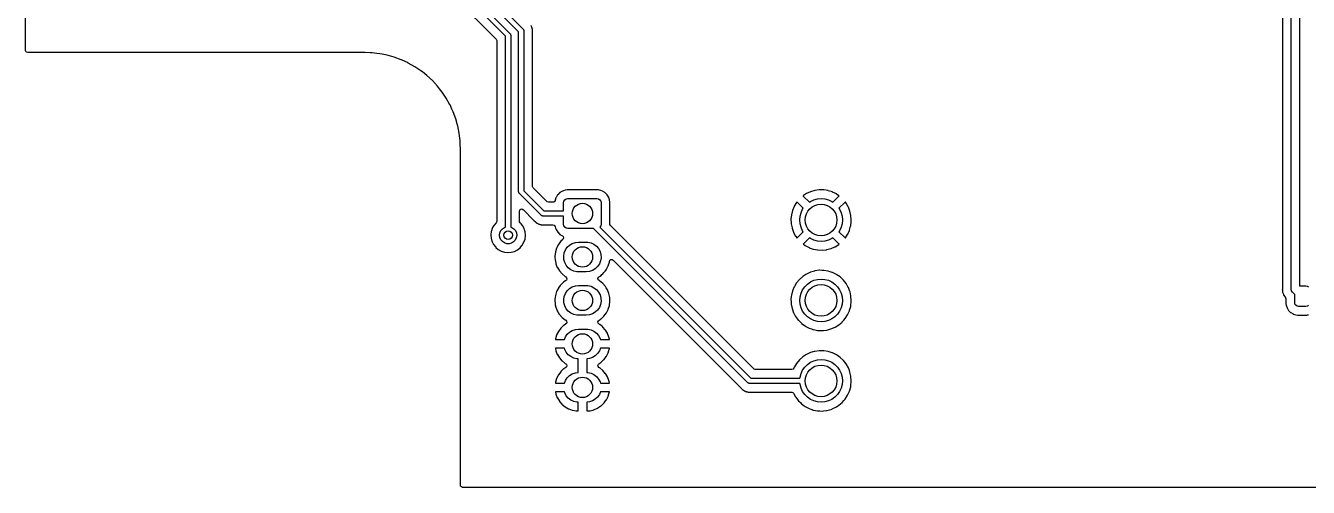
# Model space of a CAD drawing. Extents: x 64 to 233, y -134 to -59.
# Drawn here: x 64 to 139, y -134.1 to -107.1 of the extents above; entities that cross this region are included whole.
import ezdxf

# ---------------------------------------------------------------- set-up
doc = ezdxf.new("R2010")
doc.units = 0
doc.layers.add('BLACK', color=7, linetype='CONTINUOUS')

msp = doc.modelspace()

# ---------------------------------------------------------------- linework, layer by layer
at = {"layer": 'BLACK', "linetype": 'CONTINUOUS'}
for p, q in [((64.0085, -108.585), (64.0085, -59.0545)), ((137.951, -122.538), (137.951, -87.465)), ((138.451, -87.3614), (138.451, -122.336)), ((85.748, -101.03), (92.3081, -107.59)), ((86.764, -101.03), (93.0701, -107.336)), ((92.052, -107.758), (85.4919, -101.198)), ((92.814, -107.504), (86.5079, -101.198)), ((88.3489, -104.774), (91.5066, -107.932)), ((137.443, -104.94), (137.443, -122.471)), ((93.5535, -107.142), (93.5456, -107.122)), ((93.5622, -107.16), (93.5535, -107.142)), ((93.5731, -107.178), (93.5622, -107.16)), ((93.586, -107.223), (93.5731, -107.178)), ((92.052, -118.908), (92.052, -107.758)), ((92.3081, -107.59), (92.3179, -107.607)), ((92.3179, -107.607), (92.3319, -107.621)), ((92.3319, -107.621), (92.337, -107.64)), ((92.337, -107.64), (92.3469, -107.657)), ((92.3469, -107.657), (92.3469, -107.677)), ((92.3469, -107.677), (92.352, -107.696)), ((92.352, -107.696), (92.352, -118.908)), ((92.814, -116.84), (92.814, -107.504)), ((93.0701, -107.336), (93.0799, -107.353)), ((93.0799, -107.353), (93.0939, -107.367)), ((93.0939, -107.367), (93.099, -107.386)), ((93.099, -107.386), (93.1089, -107.403)), ((93.1089, -107.403), (93.1089, -107.423)), ((93.1089, -107.423), (93.114, -107.442)), ((93.114, -107.442), (93.114, -116.778)), ((93.5899, -107.234), (93.586, -107.223)), ((93.604, -107.27), (93.5899, -107.234)), ((93.6069, -107.277), (93.604, -107.27)), ((93.604, -107.27), (93.604, -107.27)), ((93.6079, -107.285), (93.6069, -107.277)), ((93.6096, -107.298), (93.6079, -107.285)), ((93.6079, -107.285), (93.6079, -107.285)), ((93.6136, -107.318), (93.6096, -107.298)), ((93.6196, -107.338), (93.6136, -107.318)), ((93.6198, -107.346), (93.6196, -107.338)), ((93.621, -107.384), (93.6198, -107.346)), ((93.6219, -107.396), (93.621, -107.384)), ((93.6225, -107.401), (93.6219, -107.396)), ((93.6225, -107.43), (93.6225, -107.401)), ((93.6226, -107.434), (93.6225, -107.43)), ((93.6225, -107.524), (93.6231, -107.512)), ((93.6225, -116.515), (93.6225, -107.524)), ((93.6248, -107.504), (93.6226, -107.434)), ((93.6231, -107.512), (93.6248, -107.504)), ((93.6231, -107.512), (93.6231, -107.512)), ((64.0199, -108.638), (64.0085, -108.585)), ((64.0664, -108.691), (64.0199, -108.638)), ((91.5066, -107.932), (91.5406, -107.994)), ((91.5406, -107.994), (91.5435, -108.021)), ((91.5435, -108.021), (91.5435, -118.555)), ((64.1345, -108.712), (64.0664, -108.691)), ((83.7745, -108.712), (64.1345, -108.712)), ((83.7924, -108.71), (83.7745, -108.712)), ((83.7941, -108.71), (83.7924, -108.71)), ((83.82, -108.706), (83.7941, -108.71)), ((83.8249, -108.706), (83.82, -108.706)), ((83.8262, -108.706), (83.8249, -108.706)), ((83.8249, -108.706), (83.8249, -108.706)), ((83.8326, -108.706), (83.8262, -108.706)), ((83.8374, -108.707), (83.8326, -108.706)), ((83.8422, -108.708), (83.8374, -108.707)), ((83.8503, -108.708), (83.8422, -108.708)), ((83.8422, -108.708), (83.8422, -108.708)), ((84.1562, -108.72), (83.8503, -108.708)), ((84.2588, -108.724), (84.1562, -108.72)), ((84.2613, -108.725), (84.2588, -108.724)), ((84.5237, -108.756), (84.2613, -108.725)), ((84.2613, -108.725), (84.2613, -108.725)), ((84.6949, -108.776), (84.5237, -108.756)), ((84.8466, -108.806), (84.6949, -108.776)), ((85.1232, -108.861), (84.8466, -108.806)), ((85.1256, -108.862), (85.1232, -108.861)), ((85.1232, -108.861), (85.1232, -108.861)), ((85.128, -108.862), (85.1256, -108.862)), ((85.5459, -108.98), (85.128, -108.862)), ((85.128, -108.862), (85.128, -108.862)), ((85.5483, -108.981), (85.5459, -108.98)), ((85.5459, -108.98), (85.5459, -108.98)), ((85.9603, -109.133), (85.5483, -108.981)), ((85.9625, -109.134), (85.9603, -109.133)), ((86.3568, -109.316), (85.9625, -109.134)), ((85.9625, -109.134), (85.9625, -109.134)), ((86.3591, -109.317), (86.3568, -109.316)), ((86.3568, -109.316), (86.3568, -109.316)), ((86.7422, -109.531), (86.3591, -109.317)), ((87.1074, -109.775), (86.7422, -109.531)), ((87.1895, -109.84), (87.1074, -109.775)), ((87.4503, -110.046), (87.1895, -109.84)), ((87.4522, -110.047), (87.4503, -110.046)), ((87.4503, -110.046), (87.4503, -110.046)), ((87.7747, -110.345), (87.4522, -110.047)), ((88.0728, -110.668), (87.7747, -110.345)), ((88.0743, -110.67), (88.0728, -110.668)), ((88.1985, -110.827), (88.0743, -110.67)), ((88.0743, -110.67), (88.0743, -110.67)), ((88.3447, -111.013), (88.1985, -110.827)), ((88.5887, -111.378), (88.3447, -111.013)), ((88.8032, -111.761), (88.5887, -111.378)), ((88.8043, -111.763), (88.8032, -111.761)), ((88.9177, -112.009), (88.8043, -111.763)), ((88.8043, -111.763), (88.8043, -111.763)), ((88.9871, -112.16), (88.9177, -112.009)), ((89.1391, -112.572), (88.9871, -112.16)), ((89.1398, -112.574), (89.1391, -112.572)), ((89.248, -112.958), (89.1398, -112.574)), ((89.1398, -112.574), (89.1398, -112.574)), ((89.2583, -112.994), (89.248, -112.958)), ((89.2588, -112.997), (89.2583, -112.994)), ((89.301, -113.209), (89.2588, -112.997)), ((89.2588, -112.997), (89.2588, -112.997)), ((89.344, -113.425), (89.301, -113.209)), ((89.3603, -113.563), (89.344, -113.425)), ((89.3936, -113.845), (89.3603, -113.563)), ((89.3956, -113.861), (89.3936, -113.845)), ((89.4057, -114.12), (89.3956, -113.861)), ((89.4122, -114.285), (89.4057, -114.12)), ((89.4085, -114.353), (89.4102, -114.332)), ((89.4085, -133.986), (89.4085, -114.353)), ((89.4102, -114.332), (89.4128, -114.317)), ((89.4127, -114.29), (89.4122, -114.285)), ((89.413, -114.295), (89.4127, -114.29)), ((89.4128, -114.317), (89.4136, -114.313)), ((89.4128, -114.317), (89.4128, -114.317)), ((89.4137, -114.3), (89.413, -114.295)), ((89.4136, -114.313), (89.4137, -114.3)), ((92.8191, -116.859), (92.814, -116.84)), ((92.8191, -116.879), (92.8191, -116.859)), ((92.829, -116.896), (92.8191, -116.879)), ((92.8341, -116.915), (92.829, -116.896)), ((92.8481, -116.929), (92.8341, -116.915)), ((93.114, -116.778), (94.2961, -117.96)), ((93.6254, -116.542), (93.6225, -116.515)), ((93.6594, -116.604), (93.6254, -116.542)), ((94.4699, -117.415), (93.6594, -116.604)), ((95.2045, -116.908), (95.0957, -117.017)), ((95.2155, -116.897), (95.2045, -116.908)), ((95.2207, -116.892), (95.2155, -116.897)), ((95.3711, -116.798), (95.2207, -116.892)), ((95.4303, -116.779), (95.3711, -116.798)), ((95.5323, -116.745), (95.4303, -116.779)), ((95.5388, -116.742), (95.5323, -116.745)), ((95.5323, -116.745), (95.5323, -116.745)), ((95.5457, -116.742), (95.5388, -116.742)), ((95.6414, -116.732), (95.5457, -116.742)), ((95.5457, -116.742), (95.5457, -116.742)), ((95.6446, -116.731), (95.6414, -116.732)), ((95.6414, -116.732), (95.6414, -116.732)), ((97.4354, -116.731), (95.6446, -116.731)), ((97.49, -116.737), (97.4354, -116.731)), ((97.533, -116.742), (97.49, -116.737)), ((97.5399, -116.742), (97.533, -116.742)), ((97.533, -116.742), (97.533, -116.742)), ((97.5464, -116.744), (97.5399, -116.742)), ((97.6085, -116.765), (97.5464, -116.744)), ((97.5464, -116.744), (97.5464, -116.744)), ((97.7077, -116.798), (97.6085, -116.765)), ((97.714, -116.802), (97.7077, -116.798)), ((97.8463, -116.883), (97.714, -116.802)), ((97.714, -116.802), (97.714, -116.802)), ((97.8583, -116.891), (97.8463, -116.883)), ((97.9835, -117.016), (97.8583, -116.891)), ((109.868, -116.841), (109.64, -116.946)), ((109.877, -116.837), (109.868, -116.841)), ((110.119, -116.767), (109.877, -116.837)), ((110.128, -116.765), (110.119, -116.767)), ((110.378, -116.731), (110.128, -116.765)), ((110.387, -116.73), (110.378, -116.731)), ((110.639, -116.734), (110.387, -116.73)), ((110.648, -116.735), (110.639, -116.734)), ((110.897, -116.775), (110.648, -116.735)), ((110.906, -116.777), (110.897, -116.775)), ((111.146, -116.854), (110.906, -116.777)), ((111.155, -116.858), (111.146, -116.854)), ((111.381, -116.969), (111.155, -116.858)), ((92.8579, -116.946), (92.8481, -116.929)), ((94.1279, -118.216), (92.8579, -116.946)), ((94.4908, -117.431), (94.4699, -117.415)), ((94.5589, -117.451), (94.4908, -117.431)), ((94.8215, -117.451), (94.5589, -117.451)), ((94.8619, -117.445), (94.8215, -117.451)), ((94.92, -117.404), (94.8619, -117.445)), ((94.9428, -117.348), (94.92, -117.404)), ((94.9451, -117.349), (94.9428, -117.348)), ((94.9465, -117.342), (94.9451, -117.349)), ((94.9472, -117.335), (94.9465, -117.342)), ((94.9498, -117.327), (94.9472, -117.335)), ((94.9929, -117.197), (94.9498, -117.327)), ((95.0029, -117.167), (94.9929, -117.197)), ((95.0266, -117.129), (95.0029, -117.167)), ((95.0919, -117.023), (95.0266, -117.129)), ((95.0957, -117.017), (95.0919, -117.023)), ((95.0919, -117.023), (95.0919, -117.023)), ((95.445, -117.49), (95.464, -117.394)), ((95.445, -117.96), (95.445, -117.49)), ((95.464, -117.394), (95.5182, -117.313)), ((95.5182, -117.313), (95.5993, -117.259)), ((95.5993, -117.259), (95.695, -117.24)), ((95.695, -117.24), (97.385, -117.24)), ((97.385, -117.24), (97.4807, -117.259)), ((97.4807, -117.259), (97.5618, -117.313)), ((97.5618, -117.313), (97.616, -117.394)), ((97.616, -117.394), (97.635, -117.49)), ((97.635, -117.49), (97.635, -118.73)), ((98.0226, -117.079), (97.9835, -117.016)), ((98.0765, -117.166), (98.0226, -117.079)), ((98.0789, -117.173), (98.0765, -117.166)), ((98.1274, -117.319), (98.0789, -117.173)), ((98.1325, -117.334), (98.1274, -117.319)), ((98.1332, -117.341), (98.1325, -117.334)), ((98.1432, -117.436), (98.1332, -117.341)), ((98.1332, -117.341), (98.1332, -117.341)), ((98.1435, -117.44), (98.1432, -117.436)), ((98.1435, -118.73), (98.1435, -117.44)), ((109.052, -117.47), (108.922, -117.686)), ((109.058, -117.463), (109.052, -117.47)), ((109.068, -117.45), (109.058, -117.463)), ((109.078, -117.443), (109.068, -117.45)), ((109.091, -117.451), (109.078, -117.443)), ((109.448, -117.807), (109.091, -117.451)), ((109.452, -117.068), (109.443, -117.079)), ((109.443, -117.079), (109.448, -117.089)), ((109.448, -117.089), (109.807, -117.448)), ((109.631, -116.951), (109.452, -117.068)), ((109.64, -116.946), (109.631, -116.951)), ((109.807, -117.448), (109.865, -117.407)), ((109.865, -117.407), (110.062, -117.315)), ((110.062, -117.315), (110.273, -117.259)), ((110.273, -117.259), (110.49, -117.24)), ((110.49, -117.24), (110.707, -117.259)), ((110.707, -117.259), (110.918, -117.315)), ((110.918, -117.315), (111.115, -117.407)), ((111.115, -117.407), (111.173, -117.448)), ((111.173, -117.448), (111.528, -117.092)), ((111.389, -116.974), (111.381, -116.969)), ((111.525, -117.069), (111.389, -116.974)), ((111.535, -117.081), (111.525, -117.069)), ((111.528, -117.092), (111.535, -117.081)), ((111.888, -117.451), (111.532, -117.807)), ((111.899, -117.445), (111.888, -117.451)), ((111.911, -117.453), (111.899, -117.445)), ((111.949, -117.501), (111.911, -117.453)), ((111.954, -117.508), (111.949, -117.501)), ((112.079, -117.727), (111.954, -117.508)), ((92.8605, -117.972), (92.8805, -117.904)), ((92.8605, -118.557), (92.8605, -117.972)), ((92.8805, -117.904), (92.9342, -117.857)), ((92.9342, -117.857), (93.0044, -117.847)), ((93.0044, -117.847), (93.069, -117.877)), ((93.069, -117.877), (93.0756, -117.883)), ((93.0756, -117.883), (93.7103, -118.518)), ((94.145, -118.226), (94.1279, -118.216)), ((94.159, -118.24), (94.145, -118.226)), ((94.1781, -118.245), (94.159, -118.24)), ((94.1952, -118.255), (94.1781, -118.245)), ((94.2149, -118.255), (94.1952, -118.255)), ((94.234, -118.26), (94.2149, -118.255)), ((95.445, -118.26), (94.234, -118.26)), ((94.2961, -117.96), (95.445, -117.96)), ((95.445, -118.73), (95.445, -118.26)), ((108.753, -118.189), (108.728, -118.439)), ((108.755, -118.179), (108.753, -118.189)), ((108.817, -117.935), (108.755, -118.179)), ((108.82, -117.926), (108.817, -117.935)), ((108.917, -117.694), (108.82, -117.926)), ((108.922, -117.686), (108.917, -117.694)), ((109.24, -118.49), (109.259, -118.273)), ((109.259, -118.273), (109.315, -118.062)), ((109.315, -118.062), (109.407, -117.865)), ((109.407, -117.865), (109.448, -117.807)), ((111.532, -117.807), (111.573, -117.865)), ((111.573, -117.865), (111.665, -118.062)), ((111.665, -118.062), (111.721, -118.273)), ((111.721, -118.273), (111.74, -118.49)), ((112.083, -117.735), (112.079, -117.727)), ((112.174, -117.97), (112.083, -117.735)), ((112.177, -117.979), (112.174, -117.97)), ((112.233, -118.225), (112.177, -117.979)), ((112.234, -118.234), (112.233, -118.225)), ((112.253, -118.487), (112.234, -118.234)), ((91.2108, -119.169), (91.1887, -119.366)), ((91.2234, -119.129), (91.2108, -119.169)), ((91.2687, -118.987), (91.2234, -119.129)), ((91.2706, -118.981), (91.2687, -118.987)), ((91.2687, -118.987), (91.2687, -118.987)), ((91.2964, -118.934), (91.2706, -118.981)), ((91.3629, -118.813), (91.2964, -118.934)), ((91.3658, -118.807), (91.3629, -118.813)), ((91.3629, -118.813), (91.3629, -118.813)), ((91.493, -118.656), (91.3658, -118.807)), ((91.4978, -118.652), (91.493, -118.656)), ((91.5022, -118.648), (91.4978, -118.652)), ((91.5235, -118.623), (91.5017, -118.647)), ((91.5017, -118.647), (91.5022, -118.648)), ((91.5435, -118.555), (91.5235, -118.623)), ((91.7238, -119.234), (91.7841, -119.105)), ((91.7841, -119.105), (91.8779, -118.999)), ((91.8779, -118.999), (91.9978, -118.924)), ((91.9978, -118.924), (92.052, -118.908)), ((92.352, -118.908), (92.4117, -118.926)), ((92.4117, -118.926), (92.5307, -119.003)), ((92.5307, -119.003), (92.6232, -119.111)), ((92.6232, -119.111), (92.6819, -119.24)), ((92.8664, -118.595), (92.8605, -118.557)), ((92.9062, -118.654), (92.8664, -118.595)), ((92.9106, -118.657), (92.9062, -118.654)), ((92.9211, -118.666), (92.9106, -118.657)), ((92.925, -118.671), (92.9211, -118.666)), ((92.9566, -118.709), (92.925, -118.671)), ((92.925, -118.671), (92.925, -118.671)), ((93.0461, -118.819), (92.9566, -118.709)), ((93.1389, -118.994), (93.0461, -118.819)), ((93.1622, -119.071), (93.1389, -118.994)), ((93.1941, -119.177), (93.1622, -119.071)), ((93.7103, -118.518), (93.7183, -118.526)), ((93.7183, -118.526), (93.7226, -118.533)), ((93.7226, -118.533), (93.7284, -118.539)), ((93.7284, -118.539), (93.7284, -118.539)), ((93.7284, -118.539), (93.7743, -118.582)), ((93.7743, -118.582), (93.7771, -118.584)), ((93.7771, -118.584), (93.7977, -118.605)), ((93.7977, -118.605), (93.8012, -118.608)), ((93.8012, -118.608), (93.8102, -118.615)), ((93.8102, -118.615), (93.8439, -118.647)), ((93.8439, -118.647), (93.8508, -118.651)), ((93.8508, -118.651), (93.8508, -118.651)), ((93.8508, -118.651), (93.8627, -118.657)), ((93.8627, -118.657), (93.8792, -118.668)), ((93.8792, -118.668), (93.8961, -118.681)), ((93.8961, -118.681), (93.9385, -118.7)), ((93.9385, -118.7), (93.9492, -118.705)), ((93.9492, -118.705), (93.9897, -118.727)), ((93.9897, -118.727), (93.9973, -118.729)), ((93.9973, -118.729), (93.9973, -118.729)), ((93.9973, -118.729), (94.0104, -118.732)), ((94.0104, -118.732), (94.0291, -118.739)), ((94.0291, -118.739), (94.0488, -118.747)), ((94.0488, -118.747), (94.0566, -118.749)), ((94.0566, -118.749), (94.0567, -118.749)), ((94.0567, -118.749), (94.0812, -118.753)), ((94.0812, -118.753), (94.0945, -118.755)), ((94.0945, -118.755), (94.1061, -118.757)), ((94.1061, -118.757), (94.1358, -118.765)), ((94.1358, -118.765), (94.1431, -118.767)), ((94.1431, -118.767), (94.1431, -118.767)), ((94.1431, -118.767), (94.1508, -118.768)), ((94.1508, -118.768), (94.1723, -118.768)), ((94.1723, -118.768), (94.192, -118.77)), ((94.192, -118.77), (94.2053, -118.772)), ((94.2053, -118.772), (94.2053, -118.772)), ((94.2053, -118.772), (94.2132, -118.773)), ((94.2132, -118.773), (94.2591, -118.769)), ((94.2591, -118.769), (94.271, -118.768)), ((94.271, -118.768), (94.8217, -118.768)), ((94.8217, -118.768), (94.8898, -118.789)), ((94.8898, -118.789), (94.9363, -118.842)), ((94.9363, -118.842), (94.9446, -118.873)), ((94.9446, -118.873), (94.9453, -118.873)), ((94.9453, -118.873), (94.9468, -118.879)), ((94.9468, -118.879), (94.9475, -118.886)), ((94.9475, -118.886), (94.9497, -118.893)), ((94.9497, -118.893), (94.9497, -118.893)), ((94.9497, -118.893), (94.9753, -118.97)), ((94.9753, -118.97), (95.0035, -119.054)), ((95.0035, -119.054), (95.0965, -119.204)), ((95.464, -118.826), (95.445, -118.73)), ((95.5182, -118.907), (95.464, -118.826)), ((95.5993, -118.961), (95.5182, -118.907)), ((95.695, -118.98), (95.5993, -118.961)), ((97.1979, -118.98), (95.695, -118.98)), ((106.214, -127.996), (97.1979, -118.98)), ((97.5618, -118.907), (97.5541, -118.912)), ((97.5541, -118.912), (106.382, -127.74)), ((97.616, -118.826), (97.5618, -118.907)), ((97.635, -118.73), (97.616, -118.826)), ((98.1464, -118.757), (98.1435, -118.73)), ((98.1804, -118.819), (98.1464, -118.757)), ((106.556, -127.195), (98.1804, -118.819)), ((108.728, -118.439), (108.728, -118.449)), ((108.728, -118.449), (108.74, -118.7)), ((108.74, -118.7), (108.741, -118.709)), ((108.741, -118.709), (108.79, -118.957)), ((108.79, -118.957), (108.793, -118.966)), ((108.793, -118.966), (108.878, -119.203)), ((109.259, -118.707), (109.24, -118.49)), ((109.315, -118.918), (109.259, -118.707)), ((109.407, -119.115), (109.315, -118.918)), ((109.448, -119.173), (109.407, -119.115)), ((111.573, -119.115), (111.532, -119.173)), ((111.665, -118.918), (111.573, -119.115)), ((111.721, -118.707), (111.665, -118.918)), ((111.74, -118.49), (111.721, -118.707)), ((112.041, -119.327), (112.145, -119.097)), ((112.145, -119.097), (112.148, -119.088)), ((112.148, -119.088), (112.216, -118.846)), ((112.216, -118.846), (112.218, -118.837)), ((112.218, -118.837), (112.25, -118.585)), ((112.25, -118.585), (112.251, -118.579)), ((112.251, -118.579), (112.253, -118.493)), ((112.253, -118.493), (112.253, -118.487)), ((91.1887, -119.366), (91.1892, -119.372)), ((91.1892, -119.372), (91.204, -119.548)), ((91.204, -119.548), (91.2053, -119.563)), ((91.2053, -119.563), (91.2207, -119.617)), ((91.2207, -119.617), (91.2562, -119.741)), ((91.2562, -119.741), (91.2598, -119.753)), ((91.2598, -119.753), (91.2626, -119.759)), ((91.2626, -119.759), (91.3286, -119.887)), ((91.3286, -119.887), (91.3502, -119.929)), ((91.702, -119.374), (91.7238, -119.234)), ((91.7204, -119.514), (91.702, -119.374)), ((91.7775, -119.644), (91.7204, -119.514)), ((91.8687, -119.753), (91.7775, -119.644)), ((91.9867, -119.831), (91.8687, -119.753)), ((92.1221, -119.874), (91.9867, -119.831)), ((92.2638, -119.876), (92.1221, -119.874)), ((92.4006, -119.839), (92.2638, -119.876)), ((92.5214, -119.765), (92.4006, -119.839)), ((92.6165, -119.66), (92.5214, -119.765)), ((92.6783, -119.532), (92.6165, -119.66)), ((92.7019, -119.392), (92.6783, -119.532)), ((92.6819, -119.24), (92.702, -119.38)), ((92.702, -119.38), (92.7019, -119.392)), ((93.0301, -119.964), (93.1278, -119.792)), ((93.1278, -119.792), (93.1902, -119.605)), ((93.1902, -119.605), (93.215, -119.408)), ((93.1961, -119.183), (93.1941, -119.177)), ((93.2154, -119.38), (93.1961, -119.183)), ((93.215, -119.408), (93.2154, -119.38)), ((95.0965, -119.204), (95.2217, -119.329)), ((95.1392, -119.921), (95.1368, -119.926)), ((95.2641, -119.753), (95.1392, -119.921)), ((95.2217, -119.329), (95.2279, -119.333)), ((95.2279, -119.333), (95.2279, -119.333)), ((95.2279, -119.333), (95.3723, -119.422)), ((95.2756, -119.738), (95.2641, -119.753)), ((95.2788, -119.733), (95.2756, -119.738)), ((95.2827, -119.73), (95.2788, -119.733)), ((95.3957, -119.622), (95.2827, -119.73)), ((95.2827, -119.73), (95.2827, -119.73)), ((95.3723, -119.422), (95.3709, -119.424)), ((95.3709, -119.424), (95.4153, -119.463)), ((95.4142, -119.6), (95.3957, -119.622)), ((95.4348, -119.532), (95.4142, -119.6)), ((95.4153, -119.463), (95.4348, -119.532)), ((95.789, -119.957), (95.9501, -119.86)), ((95.9501, -119.86), (96.1282, -119.8)), ((96.1282, -119.8), (96.315, -119.78)), ((96.315, -119.78), (96.765, -119.78)), ((96.765, -119.78), (96.862, -119.785)), ((96.862, -119.785), (97.0454, -119.826)), ((97.0454, -119.826), (97.2157, -119.906)), ((97.2157, -119.906), (97.365, -120.02)), ((108.878, -119.203), (108.882, -119.211)), ((108.882, -119.211), (109.001, -119.433)), ((109.001, -119.433), (109.006, -119.441)), ((109.006, -119.441), (109.069, -119.526)), ((109.069, -119.526), (109.081, -119.534)), ((109.081, -119.534), (109.093, -119.528)), ((109.093, -119.528), (109.448, -119.173)), ((109.452, -119.887), (109.446, -119.899)), ((109.446, -119.899), (109.454, -119.911)), ((109.807, -119.532), (109.452, -119.887)), ((109.454, -119.911), (109.552, -119.982)), ((109.865, -119.573), (109.807, -119.532)), ((110.062, -119.665), (109.865, -119.573)), ((110.273, -119.721), (110.062, -119.665)), ((110.49, -119.74), (110.273, -119.721)), ((110.707, -119.721), (110.49, -119.74)), ((110.918, -119.665), (110.707, -119.721)), ((111.115, -119.573), (110.918, -119.665)), ((111.173, -119.532), (111.115, -119.573)), ((111.531, -119.891), (111.173, -119.532)), ((111.308, -120.051), (111.522, -119.919)), ((111.522, -119.919), (111.529, -119.914)), ((111.529, -119.914), (111.538, -119.901)), ((111.538, -119.901), (111.531, -119.891)), ((111.532, -119.173), (111.89, -119.531)), ((111.89, -119.531), (111.902, -119.537)), ((111.902, -119.537), (111.911, -119.531)), ((111.911, -119.531), (112.037, -119.335)), ((112.037, -119.335), (112.041, -119.327)), ((91.3502, -119.929), (91.473, -120.084)), ((91.473, -120.084), (91.4777, -120.088)), ((91.4777, -120.088), (91.4777, -120.088)), ((91.4777, -120.088), (91.6163, -120.206)), ((91.6163, -120.206), (91.6236, -120.212)), ((91.6236, -120.212), (91.7963, -120.309)), ((91.7963, -120.309), (91.9844, -120.37)), ((91.9844, -120.37), (92.1808, -120.393)), ((92.1808, -120.393), (92.1869, -120.393)), ((92.1869, -120.393), (92.3718, -120.378)), ((92.1869, -120.393), (92.1869, -120.393)), ((92.3718, -120.378), (92.3718, -120.378)), ((92.3718, -120.378), (92.378, -120.378)), ((92.378, -120.378), (92.5685, -120.325)), ((92.5685, -120.325), (92.574, -120.322)), ((92.574, -120.322), (92.7395, -120.238)), ((92.574, -120.322), (92.574, -120.322)), ((92.7395, -120.238), (92.745, -120.236)), ((92.7395, -120.238), (92.7395, -120.238)), ((92.745, -120.236), (92.9008, -120.114)), ((92.9008, -120.114), (93.0107, -119.987)), ((93.0107, -119.987), (93.026, -119.969)), ((93.026, -119.969), (93.0301, -119.964)), ((93.026, -119.969), (93.026, -119.969)), ((94.9459, -120.488), (94.9331, -120.585)), ((94.9331, -120.585), (94.9333, -120.59)), ((94.9333, -120.59), (94.9333, -120.59)), ((94.9333, -120.59), (94.9356, -120.653)), ((94.9356, -120.653), (94.9418, -120.819)), ((94.9631, -120.358), (94.9459, -120.488)), ((94.9638, -120.353), (94.9631, -120.358)), ((94.9631, -120.358), (94.9631, -120.358)), ((95.0332, -120.129), (94.9638, -120.353)), ((95.0482, -120.1), (95.0332, -120.129)), ((95.1368, -119.926), (95.0482, -120.1)), ((95.1368, -119.926), (95.1368, -119.926)), ((95.4464, -120.601), (95.477, -120.416)), ((95.4562, -120.789), (95.4464, -120.601)), ((95.477, -120.416), (95.5468, -120.242)), ((95.5468, -120.242), (95.6525, -120.086)), ((95.6525, -120.086), (95.789, -119.957)), ((97.365, -120.02), (97.4863, -120.164)), ((97.4863, -120.164), (97.5739, -120.33)), ((97.5739, -120.33), (97.6238, -120.511)), ((97.6238, -120.511), (97.6336, -120.699)), ((109.552, -119.982), (109.56, -119.987)), ((109.56, -119.987), (109.783, -120.105)), ((109.783, -120.105), (109.791, -120.108)), ((109.791, -120.108), (110.029, -120.191)), ((110.029, -120.191), (110.038, -120.194)), ((110.038, -120.194), (110.286, -120.241)), ((110.286, -120.241), (110.295, -120.242)), ((110.295, -120.242), (110.547, -120.252)), ((110.547, -120.252), (110.556, -120.251)), ((110.556, -120.251), (110.807, -120.224)), ((110.807, -120.224), (110.816, -120.222)), ((110.816, -120.222), (111.059, -120.158)), ((111.059, -120.158), (111.068, -120.155)), ((111.068, -120.155), (111.3, -120.056)), ((111.3, -120.056), (111.308, -120.051)), ((94.9418, -120.819), (94.9435, -120.827)), ((94.9435, -120.827), (94.9839, -121.019)), ((94.9839, -121.019), (94.9899, -121.048)), ((94.9899, -121.048), (95.0758, -121.265)), ((95.0758, -121.265), (95.0786, -121.27)), ((95.0786, -121.27), (95.1937, -121.459)), ((95.5061, -120.97), (95.4562, -120.789)), ((95.5937, -121.136), (95.5061, -120.97)), ((95.715, -121.28), (95.5937, -121.136)), ((95.8643, -121.394), (95.715, -121.28)), ((96.0346, -121.474), (95.8643, -121.394)), ((97.291, -121.343), (97.1299, -121.44)), ((97.4275, -121.214), (97.291, -121.343)), ((97.5332, -121.058), (97.4275, -121.214)), ((97.603, -120.884), (97.5332, -121.058)), ((97.6336, -120.699), (97.603, -120.884)), ((97.8709, -121.473), (97.9408, -121.379)), ((97.9408, -121.379), (97.9443, -121.372)), ((97.9443, -121.372), (98.0444, -121.175)), ((98.0444, -121.175), (98.0468, -121.17)), ((98.0444, -121.175), (98.0444, -121.175)), ((98.0468, -121.17), (98.1162, -120.947)), ((98.1162, -120.947), (98.1213, -120.909)), ((98.1213, -120.909), (98.15, -120.844)), ((98.15, -120.844), (98.2093, -120.805)), ((98.2093, -120.805), (98.2803, -120.804)), ((98.2803, -120.804), (98.3353, -120.837)), ((98.3353, -120.837), (105.796, -128.298)), ((95.1937, -121.459), (95.1972, -121.465)), ((95.1972, -121.465), (95.3505, -121.642)), ((95.406, -122.152), (95.2788, -122.273)), ((95.3505, -121.642), (95.5314, -121.79)), ((95.4442, -122.115), (95.406, -122.152)), ((95.4481, -122.112), (95.4442, -122.115)), ((95.4442, -122.115), (95.4442, -122.115)), ((95.5509, -122.043), (95.4481, -122.112)), ((95.5314, -121.79), (95.536, -121.793)), ((95.536, -121.793), (95.536, -121.793)), ((95.536, -121.793), (95.5685, -121.811)), ((95.5765, -122.025), (95.5509, -122.043)), ((95.5685, -121.811), (95.6178, -121.862)), ((95.6057, -121.998), (95.5765, -122.025)), ((95.6317, -121.932), (95.6057, -121.998)), ((95.6178, -121.862), (95.6317, -121.932)), ((96.218, -121.515), (96.0346, -121.474)), ((96.315, -121.52), (96.218, -121.515)), ((96.765, -121.52), (96.315, -121.52)), ((96.9518, -121.5), (96.765, -121.52)), ((97.1299, -121.44), (96.9518, -121.5)), ((97.4483, -121.908), (97.4743, -121.842)), ((97.4622, -121.978), (97.4483, -121.908)), ((97.5115, -122.029), (97.4622, -121.978)), ((97.4743, -121.842), (97.5035, -121.815)), ((97.5035, -121.815), (97.5449, -121.787)), ((97.544, -122.047), (97.5115, -122.029)), ((97.5486, -122.05), (97.544, -122.047)), ((97.544, -122.047), (97.544, -122.047)), ((97.5449, -121.787), (97.6319, -121.728)), ((97.7295, -122.198), (97.5486, -122.05)), ((97.6319, -121.728), (97.6794, -121.683)), ((97.6794, -121.683), (97.7266, -121.638)), ((97.7266, -121.638), (97.8012, -121.567)), ((97.8012, -121.567), (97.8209, -121.54)), ((97.8209, -121.54), (97.8709, -121.473)), ((109.052, -122.17), (108.925, -122.38)), ((109.054, -122.166), (109.052, -122.17)), ((109.221, -121.965), (109.054, -122.166)), ((109.416, -121.791), (109.221, -121.965)), ((109.42, -121.788), (109.416, -121.791)), ((109.597, -121.673), (109.42, -121.788)), ((109.42, -121.788), (109.42, -121.788)), ((109.635, -121.648), (109.597, -121.673)), ((109.829, -121.558), (109.635, -121.648)), ((109.687, -122.232), (109.865, -122.107)), ((109.868, -121.54), (109.829, -121.558)), ((109.865, -122.107), (110.062, -122.015)), ((109.872, -121.538), (109.868, -121.54)), ((109.868, -121.54), (109.868, -121.54)), ((110.096, -121.473), (109.872, -121.538)), ((110.062, -122.015), (110.273, -121.959)), ((110.119, -121.466), (110.096, -121.473)), ((110.123, -121.465), (110.119, -121.466)), ((110.119, -121.466), (110.119, -121.466)), ((110.382, -121.43), (110.123, -121.465)), ((110.273, -121.959), (110.49, -121.94)), ((110.387, -121.43), (110.382, -121.43)), ((110.53, -121.432), (110.387, -121.43)), ((110.387, -121.43), (110.387, -121.43)), ((110.49, -121.94), (110.707, -121.959)), ((110.644, -121.433), (110.53, -121.432)), ((110.902, -121.475), (110.644, -121.433)), ((110.707, -121.959), (110.918, -122.015)), ((110.906, -121.477), (110.902, -121.475)), ((111.135, -121.55), (110.906, -121.477)), ((110.918, -122.015), (111.115, -122.107)), ((111.115, -122.107), (111.293, -122.232)), ((111.151, -121.555), (111.135, -121.55)), ((111.155, -121.557), (111.151, -121.555)), ((111.345, -121.651), (111.155, -121.557)), ((111.155, -121.557), (111.155, -121.557)), ((111.385, -121.671), (111.345, -121.651)), ((111.389, -121.673), (111.385, -121.671)), ((111.413, -121.69), (111.389, -121.673)), ((111.389, -121.673), (111.389, -121.673)), ((111.6, -121.82), (111.413, -121.69)), ((111.79, -121.999), (111.6, -121.82)), ((111.952, -122.204), (111.79, -121.999)), ((94.9631, -122.898), (94.9461, -123.027)), ((94.9638, -122.893), (94.9631, -122.898)), ((94.9631, -122.898), (94.9631, -122.898)), ((95.0332, -122.669), (94.9638, -122.893)), ((95.0507, -122.635), (95.0332, -122.669)), ((95.1368, -122.466), (95.0507, -122.635)), ((95.1392, -122.461), (95.1368, -122.466)), ((95.1368, -122.466), (95.1368, -122.466)), ((95.2471, -122.316), (95.1392, -122.461)), ((95.2756, -122.278), (95.2471, -122.316)), ((95.2788, -122.273), (95.2756, -122.278)), ((95.477, -122.956), (95.5468, -122.782)), ((95.5468, -122.782), (95.6525, -122.626)), ((95.6525, -122.626), (95.789, -122.497)), ((95.789, -122.497), (95.9501, -122.4)), ((95.9501, -122.4), (96.1282, -122.34)), ((96.1282, -122.34), (96.315, -122.32)), ((96.315, -122.32), (96.765, -122.32)), ((96.765, -122.32), (96.862, -122.325)), ((96.862, -122.325), (97.0454, -122.366)), ((97.0454, -122.366), (97.2157, -122.446)), ((97.2157, -122.446), (97.365, -122.56)), ((97.365, -122.56), (97.4863, -122.704)), ((97.4863, -122.704), (97.5739, -122.87)), ((97.5739, -122.87), (97.6238, -123.051)), ((97.8828, -122.375), (97.7295, -122.198)), ((97.8856, -122.379), (97.8828, -122.375)), ((97.9325, -122.457), (97.8856, -122.379)), ((97.8856, -122.379), (97.8856, -122.379)), ((98.0042, -122.575), (97.9325, -122.457)), ((98.0901, -122.792), (98.0042, -122.575)), ((98.1382, -123.021), (98.0901, -122.792)), ((108.753, -122.888), (108.746, -122.954)), ((108.818, -122.63), (108.753, -122.884)), ((108.753, -122.884), (108.753, -122.888)), ((108.753, -122.888), (108.753, -122.888)), ((108.919, -122.389), (108.818, -122.63)), ((108.925, -122.38), (108.919, -122.389)), ((109.259, -122.973), (109.315, -122.762)), ((109.315, -122.762), (109.407, -122.565)), ((109.407, -122.565), (109.532, -122.387)), ((109.532, -122.387), (109.687, -122.232)), ((111.293, -122.232), (111.448, -122.387)), ((111.448, -122.387), (111.573, -122.565)), ((111.573, -122.565), (111.665, -122.762)), ((111.665, -122.762), (111.721, -122.973)), ((112.02, -122.323), (111.952, -122.204)), ((112.079, -122.426), (112.02, -122.323)), ((112.082, -122.431), (112.079, -122.426)), ((112.083, -122.435), (112.082, -122.431)), ((112.174, -122.669), (112.083, -122.435)), ((112.083, -122.435), (112.083, -122.435)), ((112.176, -122.674), (112.174, -122.669)), ((112.181, -122.693), (112.176, -122.674)), ((112.231, -122.918), (112.181, -122.693)), ((112.234, -122.929), (112.231, -122.918)), ((137.44, -122.503), (137.438, -122.512)), ((137.438, -122.512), (137.439, -122.519)), ((137.439, -122.519), (137.439, -122.519)), ((137.439, -122.519), (137.442, -122.564)), ((137.441, -122.49), (137.44, -122.503)), ((137.443, -122.471), (137.441, -122.49)), ((137.442, -122.564), (137.443, -122.575)), ((137.443, -122.575), (137.443, -122.583)), ((137.443, -122.583), (137.443, -122.586)), ((137.443, -122.586), (137.446, -122.611)), ((137.446, -122.611), (137.447, -122.615)), ((137.447, -122.615), (137.451, -122.675)), ((137.451, -122.675), (137.453, -122.688)), ((137.453, -122.688), (137.455, -122.695)), ((137.455, -122.695), (137.456, -122.701)), ((137.456, -122.701), (137.457, -122.707)), ((137.457, -122.707), (137.458, -122.714)), ((137.458, -122.714), (137.483, -122.783)), ((137.483, -122.783), (137.485, -122.787)), ((137.485, -122.787), (137.507, -122.856)), ((137.507, -122.856), (137.511, -122.863)), ((137.511, -122.863), (137.513, -122.868)), ((137.513, -122.868), (137.516, -122.873)), ((137.516, -122.873), (137.519, -122.88)), ((137.519, -122.88), (137.523, -122.886)), ((137.523, -122.886), (137.523, -122.886)), ((137.523, -122.886), (137.559, -122.941)), ((137.97, -122.634), (137.951, -122.538)), ((138.025, -122.715), (137.97, -122.634)), ((138.161, -122.852), (138.025, -122.715)), ((138.161, -123.317), (138.161, -122.852)), ((138.451, -122.336), (138.818, -122.336)), ((138.818, -122.336), (138.901, -122.353)), ((138.901, -122.353), (138.972, -122.4)), ((94.9461, -123.027), (94.9331, -123.125)), ((94.9331, -123.125), (94.9333, -123.13)), ((94.9333, -123.13), (94.9333, -123.13)), ((94.9333, -123.13), (94.936, -123.204)), ((94.936, -123.204), (94.9418, -123.359)), ((94.9418, -123.359), (94.9588, -123.44)), ((94.9588, -123.44), (94.9884, -123.58)), ((94.9884, -123.58), (94.9899, -123.588)), ((94.9899, -123.588), (95.0758, -123.805)), ((95.4464, -123.141), (95.477, -122.956)), ((95.4562, -123.329), (95.4464, -123.141)), ((95.5061, -123.51), (95.4562, -123.329)), ((95.5937, -123.676), (95.5061, -123.51)), ((97.5332, -123.598), (97.4275, -123.754)), ((97.603, -123.424), (97.5332, -123.598)), ((97.6336, -123.239), (97.603, -123.424)), ((97.6238, -123.051), (97.6336, -123.239)), ((98.0468, -123.71), (98.1162, -123.487)), ((98.1162, -123.487), (98.118, -123.474)), ((98.118, -123.474), (98.1462, -123.26)), ((98.139, -123.045), (98.1382, -123.021)), ((98.1467, -123.248), (98.139, -123.045)), ((98.1462, -123.26), (98.1469, -123.255)), ((98.1462, -123.26), (98.1462, -123.26)), ((98.1469, -123.255), (98.1467, -123.248)), ((108.746, -122.954), (108.727, -123.144)), ((108.727, -123.144), (108.727, -123.149)), ((108.727, -123.149), (108.733, -123.255)), ((108.727, -123.149), (108.727, -123.149)), ((108.733, -123.255), (108.74, -123.405)), ((108.74, -123.405), (108.791, -123.661)), ((108.791, -123.661), (108.879, -123.907)), ((109.24, -123.19), (109.259, -122.973)), ((109.259, -123.407), (109.24, -123.19)), ((109.315, -123.618), (109.259, -123.407)), ((109.407, -123.815), (109.315, -123.618)), ((111.665, -123.618), (111.573, -123.815)), ((111.721, -123.407), (111.665, -123.618)), ((111.721, -122.973), (111.74, -123.19)), ((111.74, -123.19), (111.721, -123.407)), ((112.155, -123.765), (112.217, -123.546)), ((112.217, -123.546), (112.218, -123.542)), ((112.217, -123.546), (112.217, -123.546)), ((112.218, -123.542), (112.23, -123.446)), ((112.23, -123.446), (112.251, -123.285)), ((112.234, -122.934), (112.234, -122.929)), ((112.253, -123.187), (112.234, -122.934)), ((112.234, -122.934), (112.234, -122.934)), ((112.251, -123.282), (112.253, -123.19)), ((112.251, -123.285), (112.251, -123.282)), ((112.251, -123.285), (112.251, -123.285)), ((112.253, -123.19), (112.253, -123.187)), ((137.559, -122.941), (137.561, -122.945)), ((137.561, -122.945), (137.599, -123.008)), ((137.599, -123.008), (137.603, -123.012)), ((137.603, -123.012), (137.603, -123.012)), ((137.603, -123.012), (137.606, -123.016)), ((137.606, -123.016), (137.606, -123.016)), ((137.606, -123.016), (137.609, -123.019)), ((137.609, -123.019), (137.612, -123.022)), ((137.612, -123.022), (137.616, -123.028)), ((137.616, -123.028), (137.621, -123.033)), ((137.621, -123.033), (137.624, -123.037)), ((137.624, -123.037), (137.652, -123.102)), ((137.652, -123.102), (137.653, -123.117)), ((137.653, -123.117), (137.653, -123.366)), ((137.653, -123.366), (137.664, -123.467)), ((137.664, -123.467), (137.717, -123.628)), ((137.717, -123.628), (137.806, -123.772)), ((138.178, -123.401), (138.161, -123.317)), ((138.226, -123.472), (138.178, -123.401)), ((138.297, -123.519), (138.226, -123.472)), ((138.38, -123.536), (138.297, -123.519)), ((138.818, -123.536), (138.38, -123.536)), ((138.901, -123.519), (138.818, -123.536)), ((138.972, -123.472), (138.901, -123.519)), ((95.0758, -123.805), (95.1047, -123.853)), ((95.1047, -123.853), (95.1867, -123.988)), ((95.1867, -123.988), (95.1972, -124.005)), ((95.1972, -124.005), (95.3505, -124.182)), ((95.3505, -124.182), (95.5314, -124.33)), ((95.5314, -124.33), (95.536, -124.333)), ((95.536, -124.333), (95.536, -124.333)), ((95.536, -124.333), (95.569, -124.352)), ((95.569, -124.352), (95.6183, -124.403)), ((95.715, -123.82), (95.5937, -123.676)), ((95.6183, -124.403), (95.6322, -124.472)), ((95.8643, -123.934), (95.715, -123.82)), ((96.0346, -124.014), (95.8643, -123.934)), ((96.218, -124.055), (96.0346, -124.014)), ((96.315, -124.06), (96.218, -124.055)), ((96.765, -124.06), (96.315, -124.06)), ((96.9518, -124.04), (96.765, -124.06)), ((97.1299, -123.98), (96.9518, -124.04)), ((97.291, -123.883), (97.1299, -123.98)), ((97.4275, -123.754), (97.291, -123.883)), ((97.4479, -124.448), (97.4738, -124.382)), ((97.4738, -124.382), (97.503, -124.355)), ((97.503, -124.355), (97.6069, -124.285)), ((97.6069, -124.285), (97.6319, -124.268)), ((97.6319, -124.268), (97.6744, -124.228)), ((97.6744, -124.228), (97.7224, -124.182)), ((97.7224, -124.182), (97.8012, -124.107)), ((97.8012, -124.107), (97.9408, -123.919)), ((97.9408, -123.919), (97.9458, -123.909)), ((97.9458, -123.909), (98.0444, -123.715)), ((98.0444, -123.715), (98.0468, -123.71)), ((98.0444, -123.715), (98.0444, -123.715)), ((108.879, -123.907), (108.89, -123.927)), ((108.89, -123.927), (109, -124.132)), ((109, -124.132), (109.003, -124.137)), ((109.003, -124.137), (109.006, -124.141)), ((109.006, -124.141), (109.006, -124.141)), ((109.006, -124.141), (109.156, -124.343)), ((109.156, -124.343), (109.156, -124.343)), ((109.156, -124.343), (109.159, -124.347)), ((109.159, -124.347), (109.162, -124.35)), ((109.162, -124.35), (109.162, -124.35)), ((109.162, -124.35), (109.339, -124.526)), ((109.532, -123.993), (109.407, -123.815)), ((109.687, -124.148), (109.532, -123.993)), ((109.865, -124.273), (109.687, -124.148)), ((110.062, -124.365), (109.865, -124.273)), ((110.273, -124.421), (110.062, -124.365)), ((110.918, -124.365), (110.707, -124.421)), ((111.115, -124.273), (110.918, -124.365)), ((111.293, -124.148), (111.115, -124.273)), ((111.448, -123.993), (111.293, -124.148)), ((111.573, -123.815), (111.448, -123.993)), ((111.726, -124.448), (111.81, -124.352)), ((111.81, -124.352), (111.895, -124.255)), ((111.895, -124.255), (111.898, -124.251)), ((111.895, -124.255), (111.895, -124.255)), ((111.898, -124.251), (112.04, -124.031)), ((112.04, -124.031), (112.147, -123.793)), ((112.147, -123.793), (112.155, -123.765)), ((137.806, -123.772), (137.926, -123.892)), ((137.926, -123.892), (137.933, -123.896)), ((137.933, -123.896), (137.933, -123.896)), ((137.933, -123.896), (137.944, -123.903)), ((137.944, -123.903), (138.071, -123.981)), ((138.071, -123.981), (138.078, -123.983)), ((138.078, -123.983), (138.078, -123.983)), ((138.078, -123.983), (138.225, -124.032)), ((138.225, -124.032), (138.225, -124.032)), ((138.225, -124.032), (138.232, -124.034)), ((138.232, -124.034), (138.332, -124.044)), ((138.332, -124.044), (138.866, -124.044)), ((138.866, -124.044), (138.869, -124.044)), ((138.869, -124.044), (138.903, -124.041)), ((138.869, -124.044), (138.869, -124.044)), ((138.903, -124.041), (138.967, -124.034)), ((95.1372, -125.006), (95.036, -125.205)), ((95.1428, -124.997), (95.1372, -125.006)), ((95.276, -124.818), (95.1428, -124.997)), ((95.2831, -124.81), (95.276, -124.818)), ((95.4446, -124.656), (95.2831, -124.81)), ((95.4528, -124.649), (95.4446, -124.656)), ((95.577, -124.566), (95.4528, -124.649)), ((95.5468, -125.322), (95.6525, -125.166)), ((95.6062, -124.538), (95.577, -124.566)), ((95.6322, -124.472), (95.6062, -124.538)), ((95.6525, -125.166), (95.789, -125.037)), ((95.789, -125.037), (95.9501, -124.94)), ((95.9501, -124.94), (96.1282, -124.88)), ((96.1282, -124.88), (96.315, -124.86)), ((96.315, -124.86), (96.765, -124.86)), ((96.765, -124.86), (96.862, -124.865)), ((96.862, -124.865), (97.0454, -124.906)), ((97.0454, -124.906), (97.2157, -124.986)), ((97.2157, -124.986), (97.365, -125.1)), ((97.365, -125.1), (97.4863, -125.244)), ((97.4617, -124.518), (97.4479, -124.448)), ((97.511, -124.569), (97.4617, -124.518)), ((97.5437, -124.588), (97.511, -124.569)), ((97.5525, -124.594), (97.5437, -124.588)), ((97.725, -124.735), (97.5525, -124.594)), ((97.7327, -124.743), (97.725, -124.735)), ((97.8789, -124.911), (97.7327, -124.743)), ((97.8852, -124.92), (97.8789, -124.911)), ((98.001, -125.111), (97.8852, -124.92)), ((98.0057, -125.12), (98.001, -125.111)), ((98.0877, -125.328), (98.0057, -125.12)), ((109.339, -124.526), (109.345, -124.531)), ((109.345, -124.531), (109.349, -124.534)), ((109.349, -124.534), (109.349, -124.534)), ((109.349, -124.534), (109.551, -124.682)), ((109.551, -124.682), (109.556, -124.685)), ((109.556, -124.685), (109.56, -124.688)), ((109.56, -124.688), (109.56, -124.688)), ((109.56, -124.688), (109.783, -124.805)), ((109.783, -124.805), (109.783, -124.805)), ((109.783, -124.805), (109.787, -124.807)), ((109.787, -124.807), (109.924, -124.855)), ((109.924, -124.855), (110.004, -124.883)), ((110.004, -124.883), (110.034, -124.893)), ((110.034, -124.893), (110.038, -124.894)), ((110.038, -124.894), (110.286, -124.941)), ((110.49, -124.44), (110.273, -124.421)), ((110.286, -124.941), (110.286, -124.941)), ((110.286, -124.941), (110.29, -124.942)), ((110.29, -124.942), (110.421, -124.947)), ((110.421, -124.947), (110.547, -124.952)), ((110.707, -124.421), (110.49, -124.44)), ((110.547, -124.952), (110.547, -124.952)), ((110.547, -124.952), (110.552, -124.952)), ((110.552, -124.952), (110.631, -124.944)), ((110.631, -124.944), (110.807, -124.924)), ((110.807, -124.924), (110.807, -124.924)), ((110.807, -124.924), (110.811, -124.924)), ((110.811, -124.924), (110.818, -124.922)), ((110.818, -124.922), (111.06, -124.859)), ((111.06, -124.859), (111.064, -124.857)), ((111.06, -124.859), (111.06, -124.859)), ((111.064, -124.857), (111.304, -124.754)), ((111.304, -124.754), (111.311, -124.75)), ((111.311, -124.75), (111.523, -124.619)), ((111.523, -124.619), (111.527, -124.617)), ((111.523, -124.619), (111.523, -124.619)), ((111.527, -124.617), (111.53, -124.614)), ((111.53, -124.614), (111.722, -124.451)), ((111.53, -124.614), (111.53, -124.614)), ((111.722, -124.451), (111.726, -124.448)), ((111.722, -124.451), (111.722, -124.451)), ((94.9636, -125.438), (94.961, -125.458)), ((94.961, -125.458), (94.9632, -125.472)), ((94.9632, -125.472), (94.9763, -125.476)), ((94.9659, -125.428), (94.9636, -125.438)), ((95.032, -125.215), (94.9659, -125.428)), ((94.9763, -125.476), (95.4851, -125.476)), ((95.036, -125.205), (95.032, -125.215)), ((95.4851, -125.476), (95.5468, -125.322)), ((97.4863, -125.244), (97.5739, -125.41)), ((97.5739, -125.41), (97.5922, -125.476)), ((97.5922, -125.476), (98.1016, -125.476)), ((98.0907, -125.338), (98.0877, -125.328)), ((98.1167, -125.461), (98.0907, -125.338)), ((98.1016, -125.476), (98.1152, -125.472)), ((98.1152, -125.472), (98.1167, -125.461)), ((94.9648, -125.988), (94.9633, -125.999)), ((94.9633, -125.999), (94.9893, -126.122)), ((94.9784, -125.984), (94.9648, -125.988)), ((95.4878, -125.984), (94.9784, -125.984)), ((94.9893, -126.122), (94.9923, -126.132)), ((94.9923, -126.132), (95.0743, -126.34)), ((95.0743, -126.34), (95.079, -126.349)), ((95.079, -126.349), (95.1948, -126.54)), ((95.1948, -126.54), (95.2011, -126.549)), ((95.2011, -126.549), (95.3473, -126.717)), ((95.5061, -126.05), (95.4878, -125.984)), ((95.5937, -126.216), (95.5061, -126.05)), ((95.715, -126.36), (95.5937, -126.216)), ((95.8643, -126.474), (95.715, -126.36)), ((96.0346, -126.554), (95.8643, -126.474)), ((96.218, -126.595), (96.0346, -126.554)), ((96.286, -126.598), (96.218, -126.595)), ((96.286, -127.403), (96.286, -126.598)), ((96.9518, -126.58), (96.794, -126.597)), ((96.794, -126.597), (96.794, -127.402)), ((97.1299, -126.52), (96.9518, -126.58)), ((97.291, -126.423), (97.1299, -126.52)), ((97.4275, -126.294), (97.291, -126.423)), ((97.5332, -126.138), (97.4275, -126.294)), ((97.5949, -125.984), (97.5332, -126.138)), ((98.1037, -125.984), (97.5949, -125.984)), ((97.6354, -126.804), (97.7969, -126.65)), ((97.7969, -126.65), (97.804, -126.642)), ((97.804, -126.642), (97.9372, -126.463)), ((97.9372, -126.463), (97.9428, -126.454)), ((97.9428, -126.454), (98.044, -126.255)), ((98.044, -126.255), (98.048, -126.245)), ((98.048, -126.245), (98.1141, -126.032)), ((98.1168, -125.988), (98.1037, -125.984)), ((98.1141, -126.032), (98.1164, -126.022)), ((98.1164, -126.022), (98.119, -126.002)), ((98.119, -126.002), (98.1168, -125.988)), ((109.221, -126.665), (109.054, -126.866)), ((109.416, -126.491), (109.221, -126.665)), ((109.42, -126.488), (109.416, -126.491)), ((109.596, -126.373), (109.42, -126.488)), ((109.42, -126.488), (109.42, -126.488)), ((109.635, -126.348), (109.596, -126.373)), ((109.836, -126.255), (109.635, -126.348)), ((109.868, -126.24), (109.836, -126.255)), ((109.872, -126.238), (109.868, -126.24)), ((109.868, -126.24), (109.868, -126.24)), ((110.091, -126.175), (109.872, -126.238)), ((110.062, -126.715), (110.273, -126.659)), ((110.119, -126.166), (110.091, -126.175)), ((110.123, -126.165), (110.119, -126.166)), ((110.119, -126.166), (110.119, -126.166)), ((110.382, -126.13), (110.123, -126.165)), ((110.273, -126.659), (110.49, -126.64)), ((110.387, -126.13), (110.382, -126.13)), ((110.53, -126.132), (110.387, -126.13)), ((110.387, -126.13), (110.387, -126.13)), ((110.49, -126.64), (110.707, -126.659)), ((110.644, -126.133), (110.53, -126.132)), ((110.902, -126.175), (110.644, -126.133)), ((110.707, -126.659), (110.918, -126.715)), ((110.906, -126.177), (110.902, -126.175)), ((111.14, -126.252), (110.906, -126.177)), ((111.151, -126.255), (111.14, -126.252)), ((111.155, -126.257), (111.151, -126.255)), ((111.381, -126.369), (111.155, -126.257)), ((111.155, -126.257), (111.155, -126.257)), ((111.385, -126.371), (111.381, -126.369)), ((111.389, -126.373), (111.385, -126.371)), ((111.438, -126.407), (111.389, -126.373)), ((111.389, -126.373), (111.389, -126.373)), ((111.6, -126.52), (111.438, -126.407)), ((111.79, -126.699), (111.6, -126.52)), ((95.276, -127.358), (95.1428, -127.537)), ((95.2831, -127.35), (95.276, -127.358)), ((95.4446, -127.196), (95.2831, -127.35)), ((95.3473, -126.717), (95.355, -126.725)), ((95.355, -126.725), (95.5275, -126.866)), ((95.4528, -127.189), (95.4446, -127.196)), ((95.5775, -127.105), (95.4528, -127.189)), ((95.5275, -126.866), (95.5363, -126.872)), ((95.5363, -126.872), (95.5695, -126.891)), ((95.5695, -126.891), (95.6188, -126.942)), ((95.6066, -127.078), (95.5775, -127.105)), ((95.6326, -127.012), (95.6066, -127.078)), ((95.6188, -126.942), (95.6326, -127.012)), ((96.1282, -127.42), (96.286, -127.403)), ((96.794, -127.402), (96.862, -127.405)), ((96.862, -127.405), (97.0454, -127.446)), ((97.4474, -126.988), (97.4734, -126.922)), ((97.4612, -127.058), (97.4474, -126.988)), ((97.5105, -127.109), (97.4612, -127.058)), ((97.4734, -126.922), (97.5025, -126.895)), ((97.5025, -126.895), (97.6272, -126.811)), ((97.5437, -127.128), (97.5105, -127.109)), ((97.5525, -127.134), (97.5437, -127.128)), ((97.725, -127.275), (97.5525, -127.134)), ((97.6272, -126.811), (97.6354, -126.804)), ((97.7327, -127.283), (97.725, -127.275)), ((97.8789, -127.451), (97.7327, -127.283)), ((106.577, -127.211), (106.556, -127.195)), ((106.645, -127.231), (106.577, -127.211)), ((108.775, -127.231), (106.645, -127.231)), ((108.847, -127.209), (108.775, -127.231)), ((108.892, -127.154), (108.847, -127.209)), ((108.919, -127.089), (108.892, -127.154)), ((108.926, -127.078), (108.919, -127.089)), ((109.052, -126.87), (108.926, -127.078)), ((109.054, -126.866), (109.052, -126.87)), ((109.315, -127.462), (109.407, -127.265)), ((109.407, -127.265), (109.532, -127.087)), ((109.532, -127.087), (109.687, -126.932)), ((109.687, -126.932), (109.865, -126.807)), ((109.865, -126.807), (110.062, -126.715)), ((110.918, -126.715), (111.115, -126.807)), ((111.115, -126.807), (111.293, -126.932)), ((111.293, -126.932), (111.448, -127.087)), ((111.448, -127.087), (111.573, -127.265)), ((111.573, -127.265), (111.665, -127.462)), ((111.952, -126.904), (111.79, -126.699)), ((112.082, -127.131), (111.952, -126.904)), ((112.083, -127.135), (112.082, -127.131)), ((112.142, -127.285), (112.083, -127.135)), ((112.083, -127.135), (112.083, -127.135)), ((112.176, -127.374), (112.142, -127.285)), ((112.177, -127.379), (112.176, -127.374)), ((112.233, -127.624), (112.177, -127.379)), ((94.9636, -127.978), (94.961, -127.998)), ((94.961, -127.998), (94.9632, -128.012)), ((94.9632, -128.012), (94.9763, -128.016)), ((94.9659, -127.968), (94.9636, -127.978)), ((95.032, -127.755), (94.9659, -127.968)), ((94.9763, -128.016), (95.4851, -128.016)), ((95.036, -127.745), (95.032, -127.755)), ((95.1372, -127.546), (95.036, -127.745)), ((95.1428, -127.537), (95.1372, -127.546)), ((95.4851, -128.016), (95.5468, -127.862)), ((95.5468, -127.862), (95.6525, -127.706)), ((95.6525, -127.706), (95.789, -127.577)), ((95.789, -127.577), (95.9501, -127.48)), ((95.9501, -127.48), (96.1282, -127.42)), ((97.0454, -127.446), (97.2157, -127.526)), ((97.2157, -127.526), (97.365, -127.64)), ((97.365, -127.64), (97.4863, -127.784)), ((97.4863, -127.784), (97.5739, -127.95)), ((97.5739, -127.95), (97.5922, -128.016)), ((97.5922, -128.016), (98.1016, -128.016)), ((97.8852, -127.46), (97.8789, -127.451)), ((98.001, -127.651), (97.8852, -127.46)), ((98.0057, -127.66), (98.001, -127.651)), ((98.0877, -127.868), (98.0057, -127.66)), ((98.0907, -127.878), (98.0877, -127.868)), ((98.1167, -128.001), (98.0907, -127.878)), ((98.1016, -128.016), (98.1152, -128.012)), ((98.1152, -128.012), (98.1167, -128.001)), ((106.231, -128.006), (106.214, -127.996)), ((106.245, -128.02), (106.231, -128.006)), ((106.264, -128.025), (106.245, -128.02)), ((106.281, -128.035), (106.264, -128.025)), ((106.301, -128.035), (106.281, -128.035)), ((106.32, -128.04), (106.301, -128.035)), ((109.253, -128.04), (106.32, -128.04)), ((106.382, -127.74), (109.253, -127.74)), ((109.253, -127.74), (109.259, -127.673)), ((109.259, -128.107), (109.253, -128.04)), ((109.259, -127.673), (109.315, -127.462)), ((109.315, -128.318), (109.259, -128.107)), ((111.665, -127.462), (111.721, -127.673)), ((111.721, -128.107), (111.665, -128.318)), ((111.721, -127.673), (111.74, -127.89)), ((111.74, -127.89), (111.721, -128.107)), ((112.218, -128.242), (112.235, -128.107)), ((112.234, -127.629), (112.233, -127.624)), ((112.234, -127.634), (112.234, -127.629)), ((112.253, -127.887), (112.234, -127.634)), ((112.234, -127.634), (112.234, -127.634)), ((112.235, -128.107), (112.251, -127.985)), ((112.251, -127.978), (112.253, -127.893)), ((112.251, -127.982), (112.251, -127.978)), ((112.251, -127.985), (112.251, -127.982)), ((112.251, -127.985), (112.251, -127.985)), ((112.253, -127.89), (112.253, -127.887)), ((112.253, -127.893), (112.253, -127.89)), ((94.9648, -128.528), (94.9633, -128.539)), ((94.9633, -128.539), (94.9893, -128.662)), ((94.9784, -128.524), (94.9648, -128.528)), ((95.4878, -128.524), (94.9784, -128.524)), ((94.9893, -128.662), (94.9923, -128.672)), ((94.9923, -128.672), (95.0743, -128.88)), ((95.0743, -128.88), (95.079, -128.889)), ((95.079, -128.889), (95.1948, -129.08)), ((95.5061, -128.59), (95.4878, -128.524)), ((95.5937, -128.756), (95.5061, -128.59)), ((95.715, -128.9), (95.5937, -128.756)), ((95.8643, -129.014), (95.715, -128.9)), ((97.4275, -128.834), (97.291, -128.963)), ((97.5332, -128.678), (97.4275, -128.834)), ((97.5949, -128.524), (97.5332, -128.678)), ((98.1037, -128.524), (97.5949, -128.524)), ((97.9428, -128.994), (98.044, -128.795)), ((98.044, -128.795), (98.048, -128.785)), ((98.048, -128.785), (98.1141, -128.572)), ((98.1168, -128.528), (98.1037, -128.524)), ((98.1141, -128.572), (98.1164, -128.562)), ((98.1164, -128.562), (98.119, -128.542)), ((98.119, -128.542), (98.1168, -128.528)), ((105.796, -128.298), (105.804, -128.306)), ((105.804, -128.306), (105.809, -128.313)), ((105.809, -128.313), (105.814, -128.319)), ((105.814, -128.319), (105.814, -128.319)), ((105.814, -128.319), (105.86, -128.362)), ((105.86, -128.362), (105.863, -128.364)), ((105.863, -128.364), (105.884, -128.385)), ((105.884, -128.385), (105.887, -128.388)), ((105.887, -128.388), (105.896, -128.395)), ((105.896, -128.395), (105.93, -128.427)), ((105.93, -128.427), (105.937, -128.431)), ((105.937, -128.431), (105.937, -128.431)), ((105.937, -128.431), (105.949, -128.437)), ((105.949, -128.437), (105.965, -128.448)), ((105.965, -128.448), (105.975, -128.456)), ((105.975, -128.456), (105.982, -128.461)), ((105.982, -128.461), (105.989, -128.464)), ((105.989, -128.464), (105.989, -128.464)), ((105.989, -128.464), (106.025, -128.48)), ((106.025, -128.48), (106.035, -128.485)), ((106.035, -128.485), (106.076, -128.507)), ((106.076, -128.507), (106.096, -128.512)), ((106.096, -128.512), (106.115, -128.519)), ((106.115, -128.519), (106.135, -128.527)), ((106.135, -128.527), (106.179, -128.534)), ((106.179, -128.534), (106.18, -128.535)), ((106.18, -128.535), (106.192, -128.537)), ((106.192, -128.537), (106.22, -128.544)), ((106.22, -128.544), (106.237, -128.548)), ((106.237, -128.548), (106.258, -128.548)), ((106.258, -128.548), (106.278, -128.55)), ((106.278, -128.55), (106.299, -128.553)), ((106.299, -128.553), (106.345, -128.549)), ((106.345, -128.549), (106.357, -128.548)), ((106.357, -128.548), (108.772, -128.548)), ((108.772, -128.548), (108.84, -128.569)), ((108.84, -128.569), (108.883, -128.615)), ((108.883, -128.615), (108.994, -128.821)), ((108.994, -128.821), (109.003, -128.837)), ((109.003, -128.837), (109.006, -128.841)), ((109.006, -128.841), (109.006, -128.841)), ((109.006, -128.841), (109.156, -129.043)), ((109.407, -128.515), (109.315, -128.318)), ((109.532, -128.693), (109.407, -128.515)), ((109.687, -128.848), (109.532, -128.693)), ((109.865, -128.973), (109.687, -128.848)), ((111.293, -128.848), (111.115, -128.973)), ((111.448, -128.693), (111.293, -128.848)), ((111.573, -128.515), (111.448, -128.693)), ((111.665, -128.318), (111.573, -128.515)), ((111.898, -128.951), (112.04, -128.731)), ((112.04, -128.731), (112.147, -128.493)), ((112.147, -128.493), (112.163, -128.437)), ((112.163, -128.437), (112.217, -128.246)), ((112.217, -128.246), (112.218, -128.242)), ((112.217, -128.246), (112.217, -128.246)), ((95.1948, -129.08), (95.2011, -129.089)), ((95.2011, -129.089), (95.3473, -129.257)), ((95.3473, -129.257), (95.355, -129.265)), ((95.355, -129.265), (95.5275, -129.406)), ((95.5275, -129.406), (95.5363, -129.412)), ((95.5363, -129.412), (95.7303, -129.523)), ((95.7303, -129.523), (95.7399, -129.527)), ((95.7399, -129.527), (95.9497, -129.603)), ((96.0346, -129.094), (95.8643, -129.014)), ((95.9497, -129.603), (95.96, -129.606)), ((95.96, -129.606), (96.1808, -129.646)), ((96.218, -129.135), (96.0346, -129.094)), ((96.1808, -129.646), (96.189, -129.647)), ((96.189, -129.647), (96.2079, -129.648)), ((96.2079, -129.648), (96.2108, -129.648)), ((96.2108, -129.648), (96.2679, -129.648)), ((96.286, -129.138), (96.218, -129.135)), ((96.2679, -129.648), (96.2831, -129.644)), ((96.2831, -129.644), (96.2843, -129.642)), ((96.2843, -129.642), (96.286, -129.634)), ((96.286, -129.634), (96.286, -129.138)), ((96.9518, -129.12), (96.794, -129.137)), ((96.794, -129.137), (96.794, -129.63)), ((96.794, -129.63), (96.7985, -129.645)), ((96.7985, -129.645), (96.7999, -129.646)), ((96.7999, -129.646), (96.8075, -129.648)), ((96.8075, -129.648), (96.8211, -129.648)), ((96.8211, -129.648), (96.8264, -129.648)), ((96.8264, -129.648), (96.9927, -129.634)), ((97.1299, -129.06), (96.9518, -129.12)), ((96.9927, -129.634), (97.0032, -129.632)), ((97.0032, -129.632), (97.2192, -129.576)), ((97.291, -128.963), (97.1299, -129.06)), ((97.2192, -129.576), (97.2292, -129.572)), ((97.2292, -129.572), (97.4327, -129.481)), ((97.4327, -129.481), (97.442, -129.475)), ((97.442, -129.475), (97.6272, -129.351)), ((97.6272, -129.351), (97.6354, -129.344)), ((97.6354, -129.344), (97.7969, -129.19)), ((97.7969, -129.19), (97.804, -129.182)), ((97.804, -129.182), (97.9372, -129.003)), ((97.9372, -129.003), (97.9428, -128.994)), ((109.156, -129.043), (109.156, -129.043)), ((109.156, -129.043), (109.159, -129.047)), ((109.159, -129.047), (109.162, -129.05)), ((109.162, -129.05), (109.162, -129.05)), ((109.162, -129.05), (109.295, -129.182)), ((109.295, -129.182), (109.345, -129.231)), ((109.345, -129.231), (109.349, -129.234)), ((109.349, -129.234), (109.349, -129.234)), ((109.349, -129.234), (109.508, -129.351)), ((109.508, -129.351), (109.556, -129.385)), ((109.556, -129.385), (109.56, -129.388)), ((109.56, -129.388), (109.56, -129.388)), ((109.56, -129.388), (109.783, -129.505)), ((109.783, -129.505), (109.783, -129.505)), ((109.783, -129.505), (109.787, -129.507)), ((109.787, -129.507), (109.886, -129.542)), ((110.062, -129.065), (109.865, -128.973)), ((109.886, -129.542), (109.973, -129.572)), ((109.973, -129.572), (110.034, -129.593)), ((110.034, -129.593), (110.038, -129.594)), ((110.038, -129.594), (110.286, -129.641)), ((110.273, -129.121), (110.062, -129.065)), ((110.49, -129.14), (110.273, -129.121)), ((110.286, -129.641), (110.286, -129.641)), ((110.286, -129.641), (110.29, -129.642)), ((110.29, -129.642), (110.421, -129.647)), ((110.421, -129.647), (110.547, -129.652)), ((110.707, -129.121), (110.49, -129.14)), ((110.547, -129.652), (110.547, -129.652)), ((110.547, -129.652), (110.552, -129.652)), ((110.552, -129.652), (110.632, -129.644)), ((110.632, -129.644), (110.807, -129.624)), ((110.918, -129.065), (110.707, -129.121)), ((110.807, -129.624), (110.807, -129.624)), ((110.807, -129.624), (110.811, -129.624)), ((110.811, -129.624), (110.816, -129.623)), ((110.816, -129.623), (111.06, -129.559)), ((111.115, -128.973), (110.918, -129.065)), ((111.06, -129.559), (111.064, -129.557)), ((111.06, -129.559), (111.06, -129.559)), ((111.064, -129.557), (111.071, -129.554)), ((111.071, -129.554), (111.22, -129.49)), ((111.22, -129.49), (111.304, -129.454)), ((111.304, -129.454), (111.379, -129.408)), ((111.379, -129.408), (111.523, -129.319)), ((111.523, -129.319), (111.527, -129.317)), ((111.523, -129.319), (111.523, -129.319)), ((111.527, -129.317), (111.53, -129.314)), ((111.53, -129.314), (111.722, -129.151)), ((111.53, -129.314), (111.53, -129.314)), ((111.722, -129.151), (111.726, -129.148)), ((111.722, -129.151), (111.722, -129.151)), ((111.726, -129.148), (111.818, -129.043)), ((111.818, -129.043), (111.895, -128.955)), ((111.895, -128.955), (111.898, -128.951)), ((111.895, -128.955), (111.895, -128.955)), ((89.4199, -134.038), (89.4085, -133.986)), ((89.4664, -134.091), (89.4199, -134.038)), ((89.5345, -134.112), (89.4664, -134.091)), ((175.967, -134.112), (89.5345, -134.112))]:
    msp.add_line(p, q, dxfattribs=at)
at = {"layer": 'BLACK'}
for centre, radius in [((96.54, -118.11), 0.595), ((110.49, -118.49), 0.925), ((92.202, -119.38), 0.25), ((96.54, -120.65), 0.595), ((96.54, -123.19), 0.595), ((110.49, -123.19), 0.925), ((96.54, -125.73), 0.595), ((110.49, -127.89), 0.925), ((96.54, -128.27), 0.595)]:
    msp.add_circle(centre, radius, dxfattribs=at)

doc.saveas('drawing.dxf')
